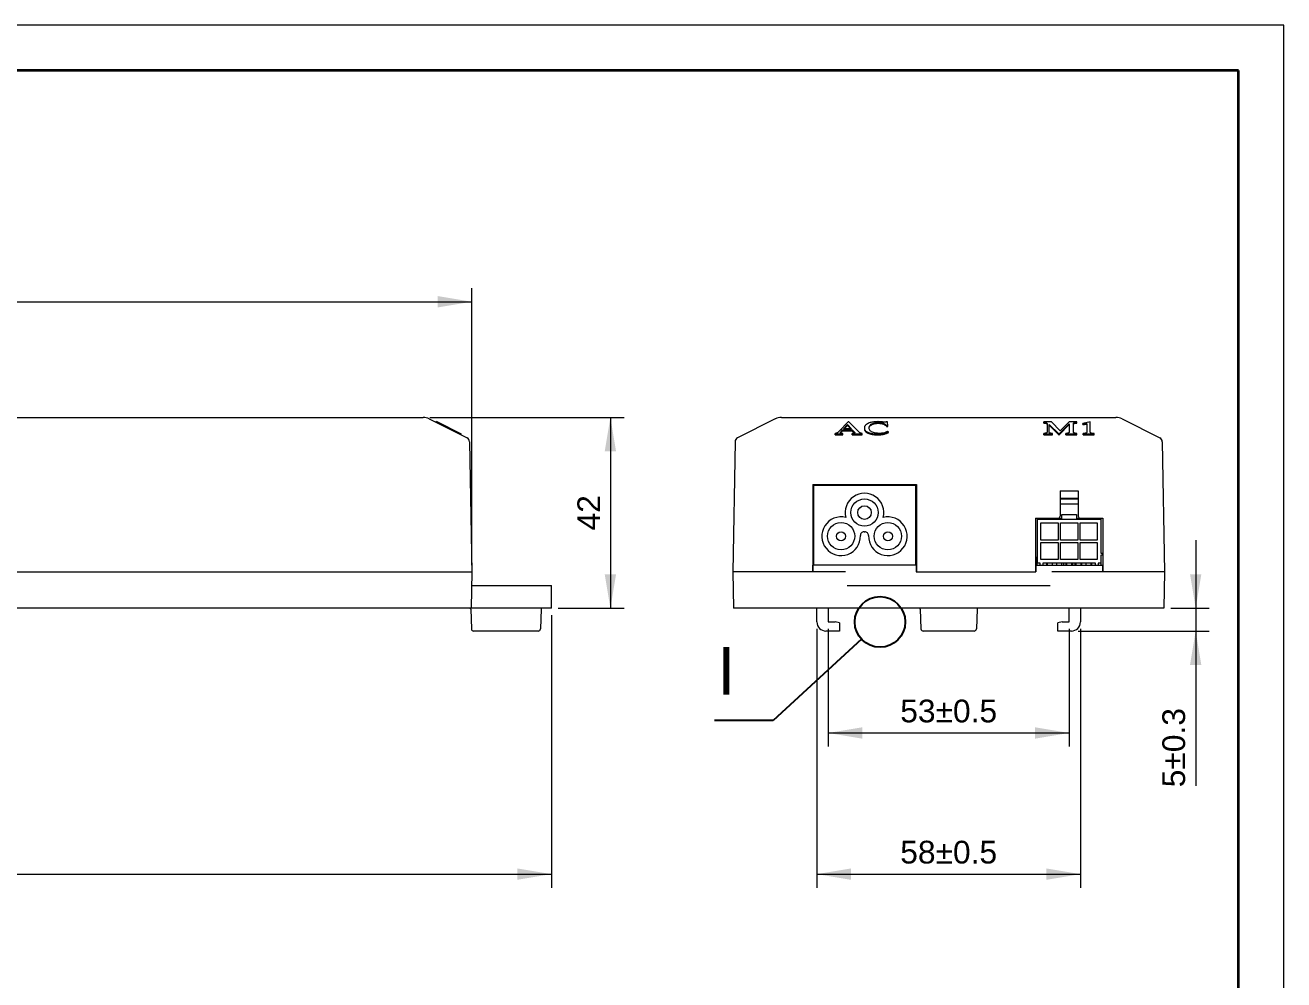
# Model space of a CAD drawing. Header units: millimetres. Extents: x -297 to 297, y -210 to 210.
# Drawn here: x 20.1 to 297, y 0 to 210 of the extents above; entities that cross this region are included whole.
import ezdxf

# ---------------------------------------------------------------- set-up
doc = ezdxf.new("R2010")
doc.units = ezdxf.units.MM
doc.layers.get('0').update_dxf_attribs({"lineweight": 20})
for name, color, linetype, lineweight in [('CAXA0', 7, 'Continuous', 70), ('粗实线层', 7, 'Continuous', 35), ('细实线层', 7, 'Continuous', 18)]:
    doc.layers.add(name, color=color, linetype=linetype, lineweight=lineweight)
doc.styles.add('标准', font='')
doc.styles.get('标准').set_extended_font_data('arial')
doc.dimstyles.new('标准$0', dxfattribs={"dimscale": 1.5, "dimtxt": 3.333333, "dimasz": 5, "dimexe": 2, "dimexo": 1, "dimgap": 1.5, "dimtad": 1, "dimdec": 1, "dimdsep": 46, "dimtxsty": '标准', "dimcen": 2.5, "dimdle": 10, "dimclrd": 256, "dimclre": 256, "dimclrt": 7, "dimadec": 0, "dimazin": 0, "dimtfac": 0.714286, "dimtdec": 1, "dimtmove": 0, "dimatfit": 3, "dimfxl": 0, "dimtolj": 1, "dimarcsym": 0})

# ---------------------------------------------------------------- blocks, each defined once
blk = doc.blocks.new('*X5')
for points in [[(196.77, 54.3), (204.27, 55.55), (204.27, 53.05)], [(249.77, 54.3), (242.27, 55.55), (242.27, 53.05)]]:
    blk.add_hatch(color=256).paths.add_polyline_path(points, flags=0)
at = {"linetype": 'Continuous'}
for p, q in [((196.77, 77.23), (196.77, 51.3)), ((249.77, 77.23), (249.77, 51.3))]:
    blk.add_line(p, q, dxfattribs=at)
blk.add_line((196.77, 54.3), (249.77, 54.3))
at = {"color": 7, "linetype": 'Continuous', "insert": (223.27, 59.1), "char_height": 5, "width": 41.4787, "attachment_point": 5, "style": '标准'}
blk.add_mtext('53%%P0.5', dxfattribs=at)
blk = doc.blocks.new('*X6')
for points in [[(194.27, 23.25), (201.77, 24.5), (201.77, 22)], [(252.27, 23.25), (244.77, 24.5), (244.77, 22)]]:
    blk.add_hatch(color=256).paths.add_polyline_path(points, flags=0)
at = {"linetype": 'Continuous'}
for p, q in [((194.27, 77.23), (194.27, 20.25)), ((252.27, 77.23), (252.27, 20.25))]:
    blk.add_line(p, q, dxfattribs=at)
blk.add_line((194.27, 23.25), (252.27, 23.25))
at = {"color": 7, "linetype": 'Continuous', "insert": (223.27, 28.05), "char_height": 5, "width": 41.4787, "attachment_point": 5, "style": '标准'}
blk.add_mtext('58%%P0.5', dxfattribs=at)
blk = doc.blocks.new('*X7')
for points in [[(277.61, 81.73), (278.86, 89.23), (276.36, 89.23)], [(277.61, 76.73), (278.86, 69.23), (276.36, 69.23)]]:
    blk.add_hatch(color=256).paths.add_polyline_path(points, flags=0)
blk.add_line((277.61, 96.73), (277.61, 42.66))
at = {"linetype": 'Continuous'}
for p, q in [((272.13, 81.73), (280.61, 81.73)), ((251.77, 76.73), (280.61, 76.73))]:
    blk.add_line(p, q, dxfattribs=at)
at = {"color": 7, "linetype": 'Continuous', "insert": (272.81, 51.07), "char_height": 5, "width": 33.6357, "attachment_point": 5, "rotation": 90, "style": '标准'}
blk.add_mtext('5%%P0.3', dxfattribs=at)
blk = doc.blocks.new('*X10')
for points in [[(-159.14, 23.25), (-151.64, 24.5), (-151.64, 22)], [(135.86, 23.25), (128.36, 24.5), (128.36, 22)]]:
    blk.add_hatch(color=256).paths.add_polyline_path(points, flags=0)
at = {"linetype": 'Continuous'}
for p, q in [((-159.14, 80.23), (-159.14, 20.25)), ((135.86, 80.23), (135.86, 20.25))]:
    blk.add_line(p, q, dxfattribs=at)
blk.add_line((-159.14, 23.25), (135.86, 23.25))
at = {"color": 7, "linetype": 'Continuous', "insert": (-11.64, 28.05), "char_height": 5, "width": 22.3399, "attachment_point": 5, "style": '标准'}
blk.add_mtext('295', dxfattribs=at)
blk = doc.blocks.new('*X14')
for points in [[(148.85, 123.73), (150.1, 116.23), (147.6, 116.23)], [(148.85, 81.73), (150.1, 89.23), (147.6, 89.23)]]:
    blk.add_hatch(color=256).paths.add_polyline_path(points, flags=0)
at = {"linetype": 'Continuous'}
for p, q in [((109.15, 123.73), (151.85, 123.73)), ((137.36, 81.73), (151.85, 81.73))]:
    blk.add_line(p, q, dxfattribs=at)
blk.add_line((148.85, 123.73), (148.85, 81.73))
at = {"color": 7, "linetype": 'Continuous', "insert": (144.09, 102.73), "char_height": 5, "width": 14.6189, "attachment_point": 5, "rotation": 90, "style": '标准'}
blk.add_mtext('42', dxfattribs=at)
blk = doc.blocks.new('CAXBLOCK11')
at = {"layer": 'CAXA0', "linetype": 'Continuous', "lineweight": 25}
for p, q in [((-4.09, -3.77), (-23.53, -21.69)), ((-23.53, -21.69), (-36.38, -21.69))]:
    blk.add_line(p, q, dxfattribs=at)
blk.add_circle((0, 0), 5.56, dxfattribs=at)
at = {"layer": 'CAXA0', "linetype": 'Continuous', "lineweight": 25, "insert": (-35.86, -5.51), "char_height": 10.5, "width": 6.2253, "attachment_point": 1, "style": '标准'}
blk.add_mtext('I', dxfattribs=at)
blk = doc.blocks.new('*X18')
for points in [[(-141.64, 149.16), (-134.14, 150.41), (-134.14, 147.91)], [(118.36, 149.16), (110.86, 150.41), (110.86, 147.91)]]:
    blk.add_hatch(color=256).paths.add_polyline_path(points, flags=0)
at = {"linetype": 'Continuous'}
for p, q in [((-141.64, 91.23), (-141.64, 152.16)), ((118.36, 91.23), (118.36, 152.16))]:
    blk.add_line(p, q, dxfattribs=at)
blk.add_line((-141.64, 149.16), (118.36, 149.16))
at = {"color": 7, "insert": (-11.64, 153.96), "char_height": 5, "width": 22.2256, "attachment_point": 5, "style": '标准'}
blk.add_mtext('260', dxfattribs=at)
blk = doc.blocks.new('$CAXA_FRAME_13B17AC1$')
at = {"layer": '粗实线层'}
for p, q in [((287, 200), (-287, 200)), ((287, -200), (287, 200))]:
    blk.add_line(p, q, dxfattribs=at)
at = {"layer": '细实线层'}
for p, q in [((297, 210), (-297, 210)), ((297, -210), (297, 210))]:
    blk.add_line(p, q, dxfattribs=at)

msp = doc.modelspace()

# ---------------------------------------------------------------- linework, layer by layer
at = {"color": 7, "linetype": 'Continuous'}
for p, q in [((-130.93, 123.73), (107.65, 123.73)), ((108.99, 123.42), (117.31, 119.26)), ((110.45, 122.69), (110.54, 122.87)), ((110.53, 122.65), (110.62, 122.83)), ((110.54, 122.87), (110.82, 122.73)), ((110.73, 122.55), (110.82, 122.73)), ((110.85, 122.71), (115.99, 120.14)), ((185.13, 123.42), (176.82, 119.26)), ((186.48, 123.73), (260.06, 123.73)), ((201.13, 122.78), (199.24, 120.74)), ((200.11, 121.17), (201, 122.14)), ((200.28, 121.17), (201, 121.96)), ((201, 121.96), (201, 122.14)), ((201, 122.14), (201.87, 121.17)), ((201, 121.96), (201.71, 121.17)), ((201.34, 122.78), (201.13, 122.78)), ((203.51, 120.51), (201.34, 122.78)), ((209.81, 122.78), (209.62, 122.78)), ((209.67, 121.87), (209.88, 121.89)), ((209.67, 121.69), (209.67, 121.87)), ((209.88, 121.89), (209.81, 122.78)), ((209.88, 121.71), (209.88, 121.89)), ((244.18, 122.46), (244.18, 122.74)), ((245.86, 122.74), (244.18, 122.74)), ((244.94, 122.21), (244.94, 120.62)), ((245.37, 120.62), (245.37, 122.18)), ((245.37, 122.18), (247.48, 120.1)), ((245.37, 122), (247.48, 119.92)), ((247.81, 120.8), (245.86, 122.74)), ((247.6, 120.1), (249.78, 122.31)), ((247.6, 119.92), (249.78, 122.13)), ((249.75, 122.74), (247.81, 120.8)), ((251.47, 122.74), (249.75, 122.74)), ((249.78, 122.31), (249.78, 120.62)), ((250.71, 120.62), (250.71, 122.21)), ((251.47, 122.46), (251.47, 122.74)), ((254.42, 122.78), (252.8, 122.4)), ((252.8, 122.14), (252.8, 122.4)), ((253.67, 122.24), (253.67, 120.51)), ((254.42, 120.51), (254.42, 122.78)), ((261.4, 123.42), (269.72, 119.26)), ((115.62, 120.1), (115.71, 120.28)), ((115.82, 120), (115.91, 120.18)), ((115.9, 119.96), (115.99, 120.14)), ((198.27, 119.92), (198.27, 120.2)), ((198.27, 120.1), (200.01, 120.1)), ((198.27, 119.92), (200.01, 119.92)), ((199.66, 120.7), (199.93, 120.98)), ((199.66, 120.52), (199.93, 120.8)), ((199.93, 120.8), (199.93, 120.98)), ((199.93, 120.98), (202.05, 120.98)), ((199.93, 120.8), (202.05, 120.8)), ((200.01, 119.92), (200.01, 120.2)), ((201.87, 121.17), (200.11, 121.17)), ((202.04, 119.92), (202.04, 120.2)), ((202.04, 120.1), (204.26, 120.1)), ((202.04, 119.92), (204.26, 119.92)), ((202.05, 120.8), (202.05, 120.98)), ((202.05, 120.98), (202.45, 120.56)), ((202.05, 120.8), (202.45, 120.38)), ((204.26, 119.92), (204.26, 120.2)), ((209.67, 121.69), (209.88, 121.71)), ((210.01, 120.56), (209.82, 120.65)), ((210.01, 120.39), (210.01, 120.56)), ((244.18, 119.92), (244.18, 120.2)), ((244.18, 120.1), (246.14, 120.1)), ((244.18, 119.92), (246.14, 119.92)), ((246.14, 119.92), (246.14, 120.2)), ((247.48, 120.1), (247.6, 120.1)), ((247.48, 119.92), (247.48, 120.1)), ((247.48, 119.92), (247.6, 119.92)), ((247.6, 119.92), (247.6, 120.1)), ((249.02, 119.92), (249.02, 120.2)), ((249.02, 120.1), (251.47, 120.1)), ((249.02, 119.92), (251.47, 119.92)), ((251.47, 119.92), (251.47, 120.2)), ((252.83, 119.92), (252.83, 120.2)), ((252.83, 120.1), (255.26, 120.1)), ((252.83, 119.92), (255.26, 119.92)), ((255.26, 119.92), (255.26, 120.2)), ((117.86, 118.38), (118.36, 89.73)), ((176.27, 118.38), (175.77, 89.73)), ((270.27, 118.38), (270.77, 89.73)), ((193.37, 108.98), (193.37, 89.73)), ((193.37, 108.98), (216.17, 108.98)), ((193.52, 108.73), (193.52, 91.23)), ((216.02, 108.73), (193.52, 108.73)), ((216.02, 91.23), (216.02, 108.73)), ((216.17, 108.98), (216.17, 89.73)), ((247.77, 107.53), (251.77, 107.53)), ((247.77, 107.53), (247.77, 102.03)), ((247.77, 105.93), (251.77, 105.93)), ((251.77, 105.73), (247.77, 105.73)), ((251.77, 107.53), (251.77, 102.03)), ((247.77, 104.73), (251.77, 104.73)), ((242.37, 101.53), (248.17, 101.53)), ((242.37, 101.53), (242.37, 89.73)), ((242.82, 101.33), (256.72, 101.33)), ((242.82, 91.63), (242.82, 101.33)), ((243.42, 101.33), (243.42, 101.53)), ((243.57, 100.53), (247.37, 100.53)), ((243.57, 96.73), (243.57, 100.53)), ((243.62, 101.53), (243.62, 101.33)), ((247.37, 100.53), (247.37, 96.73)), ((247.87, 100.53), (251.67, 100.53)), ((247.87, 96.73), (247.87, 100.53)), ((248.17, 102.33), (251.37, 102.33)), ((248.17, 101.33), (248.17, 102.33)), ((251.37, 102.33), (251.37, 101.33)), ((251.37, 101.53), (257.17, 101.53)), ((251.67, 100.53), (251.67, 96.73)), ((252.17, 100.53), (255.97, 100.53)), ((252.17, 96.73), (252.17, 100.53)), ((255.92, 101.53), (255.92, 101.33)), ((255.97, 100.53), (255.97, 96.73)), ((256.12, 101.33), (256.12, 101.53)), ((256.72, 101.33), (256.72, 93.83)), ((257.17, 101.53), (257.17, 89.73)), ((193.52, 94.23), (193.37, 94.23)), ((216.17, 94.23), (216.02, 94.23)), ((247.37, 96.73), (243.57, 96.73)), ((243.57, 96.23), (247.37, 96.23)), ((243.57, 92.43), (243.57, 96.23)), ((247.37, 96.23), (247.37, 92.43)), ((251.67, 96.73), (247.87, 96.73)), ((247.87, 96.23), (251.67, 96.23)), ((247.87, 92.43), (247.87, 96.23)), ((251.67, 96.23), (251.67, 92.43)), ((255.97, 96.73), (252.17, 96.73)), ((252.17, 96.23), (255.97, 96.23)), ((252.17, 92.43), (252.17, 96.23)), ((255.97, 96.23), (255.97, 92.43)), ((193.52, 93.23), (193.37, 93.23)), ((193.37, 91.63), (193.52, 91.63)), ((216.17, 93.23), (216.02, 93.23)), ((242.77, 93.03), (242.82, 93.03)), ((242.77, 91.23), (242.77, 93.03)), ((243.37, 91.63), (242.82, 91.63)), ((243.37, 91.23), (243.37, 91.63)), ((247.37, 92.43), (243.57, 92.43)), ((255.57, 91.63), (243.97, 91.63)), ((243.97, 91.63), (243.97, 91.23)), ((244.87, 91.23), (244.87, 91.63)), ((244.97, 91.63), (244.97, 91.23)), ((246.07, 91.63), (246.07, 91.23)), ((247.02, 91.63), (247.02, 91.23)), ((247.09, 91.23), (247.09, 91.63)), ((251.67, 92.43), (247.87, 92.43)), ((248.19, 91.23), (248.19, 91.63)), ((248.52, 91.63), (248.52, 91.23)), ((249.02, 91.63), (249.02, 91.23)), ((249.22, 91.63), (249.22, 91.23)), ((250.32, 91.63), (250.32, 91.23)), ((250.52, 91.63), (250.52, 91.23)), ((251.02, 91.63), (251.02, 91.23)), ((251.34, 91.23), (251.34, 91.63)), ((255.97, 92.43), (252.17, 92.43)), ((252.44, 91.23), (252.44, 91.63)), ((252.52, 91.63), (252.52, 91.23)), ((253.47, 91.63), (253.47, 91.23)), ((254.57, 91.63), (254.57, 91.23)), ((254.67, 91.63), (254.67, 91.23)), ((255.57, 91.23), (255.57, 91.63)), ((256.72, 91.63), (256.17, 91.63)), ((256.17, 91.63), (256.17, 91.23)), ((256.72, 93.83), (257.12, 93.83)), ((257.12, 93.43), (256.72, 93.43)), ((256.72, 93.43), (256.72, 91.63)), ((256.77, 93.03), (256.72, 93.03)), ((256.77, 93.03), (256.77, 91.23)), ((257.12, 93.83), (257.12, 93.43)), ((-141.64, 89.73), (118.36, 89.73)), ((118.36, 89.73), (118.22, 81.73)), ((175.77, 89.73), (175.91, 81.73)), ((200.59, 89.73), (175.77, 89.73)), ((193.42, 89.73), (193.42, 91.23)), ((216.12, 91.23), (193.42, 91.23)), ((216.12, 91.23), (216.12, 89.73)), ((216.12, 89.73), (242.42, 89.73)), ((242.42, 91.23), (257.12, 91.23)), ((242.42, 91.23), (242.42, 89.73)), ((270.77, 89.73), (245.94, 89.73)), ((257.12, 91.23), (257.12, 89.73)), ((270.77, 89.73), (270.63, 81.73)), ((118.31, 86.73), (135.86, 86.73)), ((135.86, 81.73), (135.86, 86.73)), ((200.91, 86.73), (245.63, 86.73)), ((135.86, 81.73), (-159.14, 81.73)), ((118.12, 81.54), (118.27, 77.22)), ((133.6, 81.54), (133.45, 77.22)), ((270.63, 81.73), (175.91, 81.73)), ((194.27, 78.73), (194.27, 81.73)), ((196.77, 81.73), (196.77, 78.73)), ((217.02, 81.54), (217.18, 77.22)), ((229.51, 81.54), (229.36, 77.22)), ((249.77, 78.73), (249.77, 81.73)), ((252.27, 81.73), (252.27, 78.73)), ((196.77, 78.73), (198.27, 78.73)), ((199.27, 78.56), (198.27, 78.73)), ((199.27, 78.56), (199.27, 76.73)), ((248.27, 78.73), (247.27, 78.56)), ((247.27, 76.73), (247.27, 78.56)), ((248.27, 78.73), (249.77, 78.73)), ((132.95, 76.73), (118.77, 76.73)), ((199.27, 76.73), (196.27, 76.73)), ((228.86, 76.73), (217.68, 76.73)), ((250.27, 76.73), (247.27, 76.73))]:
    msp.add_line(p, q, dxfattribs=at)
for centre, radius in [((204.75, 102.78), 3), ((204.75, 102.78), 1.5), ((199.6, 97.58), 3), ((209.9, 97.58), 3), ((199.6, 97.58), 1), ((209.9, 97.58), 1)]:
    msp.add_circle(centre, radius, dxfattribs=at)
for centre, radius, start, end in [((107.65, 120.73), 3, 63.4337, 89.9986), ((186.48, 120.73), 3, 90.0014, 116.5663), ((207.65, 114.06), 8.73, 89.2481, 90.0023), ((251.6, 131.34), 9.27, 279.0223, 279.7915), ((260.06, 120.73), 3, 63.4349, 90), ((116.86, 118.36), 1, 0.9995, 63.4333), ((177.27, 118.36), 1, 116.5697, 178.9968), ((196.47, 123.33), 3.79, 313.6801, 316.8563), ((200.97, 119.25), 1.82, 139.4204, 140.9367), ((207.87, 126.08), 5.83, 267.6409, 270.0421), ((207.88, 125.94), 5.69, 269.9512, 273.7308), ((207.93, 125.18), 4.92, 273.7354, 277.745), ((207.75, 125.6), 5.72, 277.1398, 281.0079), ((208, 124.61), 4.36, 277.7498, 282.0742), ((208.03, 124.13), 4.22, 281.0844, 283.2315), ((207.98, 124.73), 4.48, 282.0951, 290.1198), ((207.97, 124.4), 4.49, 283.2458, 286.4779), ((207.98, 124.71), 4.45, 290.1357, 294.4141), ((207.46, 125.74), 5.93, 294.7948, 295.4386), ((269.27, 118.36), 1, 0.9995, 63.4333), ((204.75, 102.78), 4.25, 345.2923, 194.7077), ((199.6, 97.58), 4.25, 75.8459, 1.7139), ((209.9, 97.58), 4.25, 178.2861, 104.1541), ((247.27, 102.03), 0.5, 270, 0), ((252.27, 102.03), 0.5, 180, 270), ((204.64, 97.73), 0.8, 88.8397, 181.7139), ((204.75, 102.78), 4.25, 268.8397, 271.1603), ((204.85, 97.73), 0.8, 358.2861, 91.1603), ((117.92, 81.53), 0.2, 2, 60.6667), ((133.8, 81.53), 0.2, 148.6667, 178), ((216.83, 81.53), 0.2, 2, 90), ((229.71, 81.53), 0.2, 90, 178), ((196.27, 78.73), 2, 180, 270), ((250.27, 78.73), 2, 270, 0), ((118.77, 77.23), 0.5, 182, 270), ((132.95, 77.23), 0.5, 270, 358), ((217.68, 77.23), 0.5, 182, 270), ((228.86, 77.23), 0.5, 270, 358)]:
    msp.add_arc(centre, radius, start, end, dxfattribs=at)
for points, knots in [([(205.57, 122.4), (205.54, 122.38), (205.47, 122.35), (205.37, 122.3), (205.28, 122.25), (205.17, 122.18), (205.05, 122.08), (204.93, 121.96), (204.85, 121.85), (204.8, 121.76), (204.77, 121.69), (204.75, 121.62), (204.73, 121.54), (204.72, 121.47), (204.72, 121.41), (204.72, 121.39)], [0, 0, 0, 0, 477.572289, 933.534539, 1368.81075, 1784.457451, 2561.504653, 3276.729121, 3945.080429, 4267.547799, 4585.327669, 4901.041996, 5217.35709, 5536.917292, 5862.28104, 5862.28104, 5862.28104, 5862.28104]), ([(206.17, 122.61), (206.12, 122.6), (205.92, 122.54), (205.72, 122.46), (205.57, 122.4)], [0, 0, 0, 0, 272.455336, 1117.05177, 1117.05177, 1117.05177, 1117.05177]), ([(205.76, 121.46), (205.76, 121.58), (205.81, 121.82), (206.03, 122.11), (206.23, 122.24), (206.34, 122.3)], [0, 0, 0, 0, 537.593741, 1037.537444, 1576.718853, 1576.718853, 1576.718853, 1576.718853]), ([(205.82, 121.61), (205.83, 121.62), (205.85, 121.67), (205.9, 121.76), (205.97, 121.84), (206.01, 121.88), (206.02, 121.89)], [0, 0, 0, 0, 235.128621, 951.688576, 1693.818249, 1979.319907, 1979.319907, 1979.319907, 1979.319907]), ([(206.02, 121.89), (206.04, 121.91), (206.1, 121.97), (206.18, 122.03), (206.27, 122.08), (206.31, 122.11), (206.34, 122.12)], [0, 0, 0, 0, 441.406991, 1183.090979, 1574.814677, 1981.745013, 1981.745013, 1981.745013, 1981.745013]), ([(207.65, 122.78), (207.55, 122.78), (207.35, 122.78), (207.06, 122.76), (206.78, 122.73), (206.49, 122.68), (206.28, 122.64), (206.17, 122.61)], [0, 0, 0, 0, 494.217707, 969.627183, 1427.198677, 1868.008373, 2451.053603, 2451.053603, 2451.053603, 2451.053603]), ([(206.34, 122.3), (206.48, 122.37), (206.77, 122.49), (207.25, 122.59), (207.58, 122.61), (207.76, 122.61)], [0, 0, 0, 0, 504.251669, 1012.978577, 1583.486877, 1583.486877, 1583.486877, 1583.486877]), ([(206.34, 122.12), (206.39, 122.15), (206.49, 122.2), (206.64, 122.26), (206.81, 122.31), (206.98, 122.36), (207.17, 122.39), (207.36, 122.41), (207.55, 122.43), (207.69, 122.43), (207.76, 122.43)], [0, 0, 0, 0, 419.280741, 847.828556, 1287.71345, 1740.839989, 2208.941412, 2693.580984, 3196.15871, 3717.921637, 3717.921637, 3717.921637, 3717.921637]), ([(207.76, 122.61), (207.9, 122.61), (208.18, 122.6), (208.56, 122.54), (208.79, 122.47), (208.9, 122.43)], [0, 0, 0, 0, 606.299733, 1122.142371, 1593.601537, 1593.601537, 1593.601537, 1593.601537]), ([(207.76, 122.43), (207.81, 122.43), (207.92, 122.43), (208.07, 122.42), (208.16, 122.41), (208.19, 122.41)], [0, 0, 0, 0, 601.466876, 1180.436701, 1592.788193, 1592.788193, 1592.788193, 1592.788193]), ([(208.38, 122.75), (208.32, 122.75), (208.17, 122.77), (207.97, 122.78), (207.83, 122.78), (207.77, 122.78), (207.77, 122.78)], [0, 0, 0, 0, 599.626785, 1460.713291, 1909.548061, 1998.476738, 1998.476738, 1998.476738, 1998.476738]), ([(208.19, 122.41), (208.21, 122.41), (208.27, 122.4), (208.39, 122.39), (208.51, 122.36), (208.57, 122.35)], [0, 0, 0, 0, 166.117262, 780.847883, 1595.664269, 1595.664269, 1595.664269, 1595.664269]), ([(208.68, 122.71), (208.64, 122.72), (208.56, 122.73), (208.46, 122.74), (208.4, 122.75), (208.38, 122.75)], [0, 0, 0, 0, 614.006999, 1249.566353, 1597.388851, 1597.388851, 1597.388851, 1597.388851]), ([(208.57, 122.35), (208.6, 122.34), (208.67, 122.33), (208.78, 122.3), (208.86, 122.27), (208.9, 122.25)], [0, 0, 0, 0, 388.629273, 1003.166375, 1598.333782, 1598.333782, 1598.333782, 1598.333782]), ([(208.9, 122.43), (208.99, 122.4), (209.18, 122.31), (209.44, 122.12), (209.6, 121.96), (209.67, 121.87)], [0, 0, 0, 0, 502.321144, 1030.339952, 1600.754566, 1600.754566, 1600.754566, 1600.754566]), ([(208.9, 122.25), (208.94, 122.24), (209.02, 122.21), (209.12, 122.15), (209.23, 122.09), (209.33, 122.03), (209.42, 121.95), (209.51, 121.87), (209.59, 121.79), (209.64, 121.73), (209.67, 121.69)], [0, 0, 0, 0, 485.569592, 962.582889, 1432.984485, 1898.805071, 2362.139117, 2825.118615, 3289.884433, 3758.557149, 3758.557149, 3758.557149, 3758.557149]), ([(209.22, 122.64), (209.19, 122.64), (209.1, 122.65), (209.01, 122.66), (208.94, 122.67), (208.94, 122.67)], [0, 0, 0, 0, 521.350906, 1504.149817, 1601.190667, 1601.190667, 1601.190667, 1601.190667]), ([(209.62, 122.78), (209.58, 122.75), (209.49, 122.7), (209.35, 122.65), (209.26, 122.64), (209.22, 122.64)], [0, 0, 0, 0, 618.275057, 1143.213181, 1603.555224, 1603.555224, 1603.555224, 1603.555224]), ([(244.18, 122.64), (244.26, 122.64), (244.42, 122.64), (244.61, 122.61), (244.72, 122.58), (244.76, 122.56)], [0, 0, 0, 0, 827.264191, 1432.95052, 1863.560778, 1863.560778, 1863.560778, 1863.560778]), ([(244.18, 122.46), (244.21, 122.46), (244.27, 122.46), (244.35, 122.46), (244.39, 122.45), (244.41, 122.45)], [0, 0, 0, 0, 788.652473, 1522.38018, 1863.083832, 1863.083832, 1863.083832, 1863.083832]), ([(244.41, 122.45), (244.42, 122.45), (244.46, 122.45), (244.52, 122.44), (244.59, 122.43), (244.65, 122.42), (244.7, 122.4), (244.74, 122.39), (244.75, 122.38), (244.76, 122.38)], [0, 0, 0, 0, 448.80983, 1277.580833, 2035.473882, 2723.968952, 3345.265242, 3631.753072, 3902.778823, 3902.778823, 3902.778823, 3902.778823]), ([(244.76, 122.56), (244.79, 122.54), (244.86, 122.49), (244.93, 122.37), (244.94, 122.27), (244.94, 122.21)], [0, 0, 0, 0, 524.923618, 1107.248892, 1867.09823, 1867.09823, 1867.09823, 1867.09823]), ([(244.76, 122.38), (244.77, 122.37), (244.78, 122.37), (244.81, 122.35), (244.84, 122.33), (244.87, 122.29), (244.9, 122.25), (244.92, 122.2), (244.93, 122.17), (244.93, 122.14), (244.93, 122.14)], [0, 0, 0, 0, 350.036873, 691.636989, 1357.543001, 2016.457549, 2687.319498, 3388.220409, 4135.186668, 4380.534069, 4380.534069, 4380.534069, 4380.534069]), ([(250.71, 122.21), (250.71, 122.26), (250.71, 122.33), (250.74, 122.44), (250.78, 122.5), (250.8, 122.52)], [0, 0, 0, 0, 747.288521, 1368.508408, 1912.277931, 1912.277931, 1912.277931, 1912.277931]), ([(250.74, 122.25), (250.75, 122.26), (250.76, 122.28), (250.78, 122.31), (250.79, 122.33), (250.8, 122.34)], [0, 0, 0, 0, 638.39371, 1279.828009, 1912.981544, 1912.981544, 1912.981544, 1912.981544]), ([(250.8, 122.52), (250.82, 122.55), (250.93, 122.59), (251.15, 122.63), (251.35, 122.64), (251.47, 122.64)], [0, 0, 0, 0, 307.216887, 905.748321, 1913.954253, 1913.954253, 1913.954253, 1913.954253]), ([(250.8, 122.34), (250.8, 122.34), (250.8, 122.35), (250.81, 122.36), (250.83, 122.37), (250.85, 122.38), (250.87, 122.39), (250.89, 122.39), (250.89, 122.39)], [0, 0, 0, 0, 277.106769, 571.890378, 1221.417406, 1960.520272, 2796.802025, 3443.571882, 3443.571882, 3443.571882, 3443.571882]), ([(250.89, 122.39), (250.9, 122.4), (250.91, 122.4), (250.94, 122.41), (250.97, 122.42), (251.03, 122.43), (251.11, 122.44), (251.22, 122.45), (251.31, 122.46), (251.4, 122.46), (251.45, 122.46), (251.47, 122.46)], [0, 0, 0, 0, 82.407194, 377.243207, 702.628823, 1059.045474, 1866.162771, 2800.381492, 3862.478024, 4441.589811, 5052.742497, 5052.742497, 5052.742497, 5052.742497]), ([(252.8, 122.32), (252.84, 122.33), (252.91, 122.34), (253.01, 122.36), (253.1, 122.37), (253.15, 122.38), (253.17, 122.38)], [0, 0, 0, 0, 737.14853, 1384.172554, 1943.63395, 2418.113434, 2418.113434, 2418.113434, 2418.113434]), ([(252.8, 122.14), (252.84, 122.15), (252.91, 122.16), (252.99, 122.17), (253.04, 122.18), (253.05, 122.18)], [0, 0, 0, 0, 874.508377, 1642.098499, 1929.248688, 1929.248688, 1929.248688, 1929.248688]), ([(253.17, 122.38), (253.2, 122.39), (253.26, 122.4), (253.34, 122.4), (253.4, 122.41), (253.42, 122.41)], [0, 0, 0, 0, 693.989025, 1340.714676, 1932.030554, 1932.030554, 1932.030554, 1932.030554]), ([(253.17, 122.2), (253.19, 122.21), (253.24, 122.21), (253.3, 122.22), (253.36, 122.23), (253.4, 122.23), (253.42, 122.23)], [0, 0, 0, 0, 629.828608, 1247.632023, 1846.972819, 2421.465368, 2421.465368, 2421.465368, 2421.465368]), ([(253.42, 122.41), (253.47, 122.41), (253.54, 122.4), (253.65, 122.35), (253.67, 122.27), (253.67, 122.24)], [0, 0, 0, 0, 754.888335, 1325.385535, 1933.921427, 1933.921427, 1933.921427, 1933.921427]), ([(253.42, 122.23), (253.43, 122.23), (253.45, 122.23), (253.48, 122.22), (253.51, 122.22), (253.54, 122.22), (253.57, 122.2), (253.61, 122.19), (253.64, 122.16), (253.65, 122.14), (253.66, 122.12), (253.66, 122.12)], [0, 0, 0, 0, 552.778052, 1071.891554, 1558.615645, 2014.515339, 2841.290223, 3573.733074, 4242.278027, 4886.901602, 5103.818176, 5103.818176, 5103.818176, 5103.818176]), ([(198.82, 120.36), (198.77, 120.32), (198.66, 120.27), (198.48, 120.21), (198.34, 120.2), (198.27, 120.2)], [0, 0, 0, 0, 465.198751, 952.249244, 1523.648949, 1523.648949, 1523.648949, 1523.648949]), ([(199.09, 120.59), (199.04, 120.55), (198.96, 120.47), (198.86, 120.39), (198.82, 120.36)], [0, 0, 0, 0, 572.143774, 1080.651556, 1080.651556, 1080.651556, 1080.651556]), ([(199.43, 120.35), (199.43, 120.38), (199.46, 120.45), (199.54, 120.56), (199.62, 120.65), (199.66, 120.7)], [0, 0, 0, 0, 277.537464, 766.226076, 1530.919274, 1530.919274, 1530.919274, 1530.919274]), ([(199.73, 120.21), (199.67, 120.22), (199.58, 120.23), (199.49, 120.27), (199.47, 120.29)], [0, 0, 0, 0, 684.259731, 1083.773673, 1083.773673, 1083.773673, 1083.773673]), ([(199.48, 120.28), (199.48, 120.29), (199.5, 120.31), (199.52, 120.35), (199.54, 120.38), (199.56, 120.39)], [0, 0, 0, 0, 286.710144, 915.617422, 1531.220371, 1531.220371, 1531.220371, 1531.220371]), ([(199.59, 120.43), (199.59, 120.44), (199.61, 120.46), (199.64, 120.49), (199.66, 120.51), (199.66, 120.52)], [0, 0, 0, 0, 454.198327, 978.578927, 1532.163902, 1532.163902, 1532.163902, 1532.163902]), ([(202.61, 120.32), (202.61, 120.3), (202.57, 120.26), (202.46, 120.23), (202.37, 120.21), (202.32, 120.21)], [0, 0, 0, 0, 283.754415, 744.988839, 1552.408604, 1552.408604, 1552.408604, 1552.408604]), ([(202.45, 120.56), (202.48, 120.53), (202.54, 120.47), (202.59, 120.39), (202.61, 120.34), (202.61, 120.32)], [0, 0, 0, 0, 727.959907, 1227.332779, 1552.437773, 1552.437773, 1552.437773, 1552.437773]), ([(202.45, 120.38), (202.47, 120.37), (202.49, 120.34), (202.52, 120.31), (202.54, 120.28), (202.55, 120.27), (202.55, 120.26)], [0, 0, 0, 0, 654.742394, 1246.917756, 1777.660295, 1947.577901, 1947.577901, 1947.577901, 1947.577901]), ([(203.87, 120.25), (203.84, 120.26), (203.76, 120.29), (203.64, 120.38), (203.56, 120.46), (203.51, 120.51)], [0, 0, 0, 0, 382.88261, 889.512327, 1560.894509, 1560.894509, 1560.894509, 1560.894509]), ([(204.11, 120.2), (204.07, 120.21), (203.99, 120.22), (203.91, 120.23), (203.87, 120.25)], [0, 0, 0, 0, 590.216203, 1105.892572, 1105.892572, 1105.892572, 1105.892572]), ([(204.72, 121.39), (204.72, 121.36), (204.72, 121.31), (204.73, 121.23), (204.75, 121.16), (204.77, 121.09), (204.8, 121.02), (204.84, 120.95), (204.89, 120.89), (204.95, 120.8), (205.06, 120.7), (205.18, 120.61), (205.29, 120.55), (205.38, 120.5), (205.48, 120.45), (205.55, 120.42), (205.59, 120.41)], [0, 0, 0, 0, 348.349171, 689.720742, 1026.93136, 1362.919586, 1700.673083, 2043.150303, 2393.2066, 2753.533396, 3514.179675, 4342.830516, 4787.166094, 5253.277666, 5742.374294, 6255.514147, 6255.514147, 6255.514147, 6255.514147]), ([(204.72, 121.21), (204.72, 121.18), (204.72, 121.13), (204.73, 121.06), (204.75, 120.98), (204.77, 120.91), (204.8, 120.84), (204.84, 120.77), (204.89, 120.71), (204.95, 120.62), (205.06, 120.52), (205.18, 120.43), (205.29, 120.37), (205.38, 120.32), (205.48, 120.27), (205.55, 120.24), (205.59, 120.23)], [0, 0, 0, 0, 348.311049, 689.645263, 1026.818978, 1362.770435, 1700.48697, 2042.926711, 2392.944699, 2753.232062, 3513.7951, 4342.355258, 4786.64221, 5252.702773, 5741.745876, 6254.829574, 6254.829574, 6254.829574, 6254.829574]), ([(205.59, 120.41), (205.66, 120.38), (205.81, 120.32), (206.04, 120.25), (206.28, 120.19), (206.53, 120.14), (206.79, 120.1), (207.06, 120.08), (207.33, 120.06), (207.52, 120.06), (207.62, 120.06)], [0, 0, 0, 0, 423.391322, 855.543331, 1297.800432, 1751.426612, 2217.602609, 2697.425534, 3191.910454, 3701.993483, 3701.993483, 3701.993483, 3701.993483]), ([(205.59, 120.23), (205.66, 120.2), (205.81, 120.14), (206.04, 120.07), (206.28, 120.01), (206.53, 119.96), (206.79, 119.92), (207.06, 119.9), (207.33, 119.88), (207.52, 119.88), (207.62, 119.88)], [0, 0, 0, 0, 423.349386, 855.458593, 1297.671889, 1751.253138, 2217.382963, 2697.158363, 3191.594306, 3701.626813, 3701.626813, 3701.626813, 3701.626813]), ([(205.76, 121.37), (205.76, 121.38), (205.77, 121.42), (205.78, 121.47), (205.8, 121.54), (205.81, 121.58), (205.82, 121.61)], [0, 0, 0, 0, 314.477301, 818.21293, 1316.350846, 1978.19481, 1978.19481, 1978.19481, 1978.19481]), ([(206.32, 120.57), (206.21, 120.63), (206.02, 120.77), (205.84, 121.03), (205.78, 121.21), (205.77, 121.28)], [0, 0, 0, 0, 616.055249, 1212.036964, 1576.366205, 1576.366205, 1576.366205, 1576.366205]), ([(207.63, 120.25), (207.49, 120.26), (207.19, 120.28), (206.75, 120.37), (206.45, 120.49), (206.32, 120.57)], [0, 0, 0, 0, 466.283481, 1059.765426, 1582.841125, 1582.841125, 1582.841125, 1582.841125]), ([(207.62, 120.06), (207.72, 120.06), (207.94, 120.06), (208.25, 120.08), (208.55, 120.12), (208.75, 120.15), (208.84, 120.17)], [0, 0, 0, 0, 525.369205, 1032.841179, 1522.732792, 1995.427472, 1995.427472, 1995.427472, 1995.427472]), ([(207.62, 119.88), (207.72, 119.88), (207.94, 119.88), (208.22, 119.9), (208.39, 119.92), (208.46, 119.93)], [0, 0, 0, 0, 609.841304, 1198.90775, 1590.407313, 1590.407313, 1590.407313, 1590.407313]), ([(208.84, 120.17), (208.94, 120.19), (209.13, 120.23), (209.42, 120.32), (209.72, 120.43), (209.91, 120.52), (210.01, 120.56)], [0, 0, 0, 0, 474.348549, 966.273207, 1476.734417, 2006.575551, 2006.575551, 2006.575551, 2006.575551]), ([(209.24, 120.09), (209.3, 120.11), (209.46, 120.16), (209.7, 120.24), (209.87, 120.32), (209.95, 120.36)], [0, 0, 0, 0, 389.950641, 1053.592112, 1602.120798, 1602.120798, 1602.120798, 1602.120798]), ([(244.74, 120.26), (244.7, 120.25), (244.59, 120.23), (244.4, 120.2), (244.26, 120.2), (244.18, 120.2)], [0, 0, 0, 0, 459.148484, 1072.033941, 1864.400806, 1864.400806, 1864.400806, 1864.400806]), ([(244.94, 120.62), (244.94, 120.56), (244.93, 120.45), (244.85, 120.32), (244.78, 120.28), (244.74, 120.26)], [0, 0, 0, 0, 810.597345, 1381.970398, 1866.943766, 1866.943766, 1866.943766, 1866.943766]), ([(245.54, 120.27), (245.51, 120.28), (245.47, 120.3), (245.41, 120.38), (245.38, 120.49), (245.37, 120.57), (245.37, 120.62)], [0, 0, 0, 0, 416.997438, 892.902059, 1507.488355, 2346.112005, 2346.112005, 2346.112005, 2346.112005]), ([(245.86, 120.21), (245.8, 120.22), (245.69, 120.23), (245.58, 120.25), (245.54, 120.27)], [0, 0, 0, 0, 792.208034, 1324.581328, 1324.581328, 1324.581328, 1324.581328]), ([(249.63, 120.3), (249.6, 120.28), (249.49, 120.24), (249.28, 120.2), (249.12, 120.2), (249.02, 120.2)], [0, 0, 0, 0, 399.481772, 1006.793834, 1901.97357, 1901.97357, 1901.97357, 1901.97357]), ([(249.78, 120.62), (249.78, 120.58), (249.77, 120.49), (249.72, 120.38), (249.66, 120.32), (249.63, 120.3)], [0, 0, 0, 0, 736.649413, 1344.811382, 1904.528572, 1904.528572, 1904.528572, 1904.528572]), ([(250.88, 120.29), (250.85, 120.3), (250.78, 120.34), (250.71, 120.47), (250.71, 120.57), (250.71, 120.62)], [0, 0, 0, 0, 519.222428, 1111.21382, 1912.872129, 1912.872129, 1912.872129, 1912.872129]), ([(251.2, 120.21), (251.14, 120.22), (251.03, 120.24), (250.92, 120.27), (250.88, 120.29)], [0, 0, 0, 0, 790.667874, 1353.716554, 1353.716554, 1353.716554, 1353.716554]), ([(253.44, 120.24), (253.4, 120.23), (253.3, 120.21), (253.1, 120.2), (252.93, 120.2), (252.83, 120.2)], [0, 0, 0, 0, 366.599809, 988.049069, 1931.528076, 1931.528076, 1931.528076, 1931.528076]), ([(253.67, 120.51), (253.67, 120.46), (253.65, 120.37), (253.55, 120.28), (253.48, 120.25), (253.44, 120.24)], [0, 0, 0, 0, 726.209173, 1326.527489, 1934.342027, 1934.342027, 1934.342027, 1934.342027]), ([(254.6, 120.25), (254.57, 120.27), (254.51, 120.3), (254.44, 120.39), (254.42, 120.47), (254.42, 120.51)], [0, 0, 0, 0, 597.645556, 1218.677168, 1941.735585, 1941.735585, 1941.735585, 1941.735585]), ([(255.26, 120.2), (255.15, 120.2), (254.97, 120.2), (254.75, 120.22), (254.64, 120.24), (254.6, 120.25)], [0, 0, 0, 0, 989.71411, 1609.906445, 1943.547714, 1943.547714, 1943.547714, 1943.547714])]:
    msp.add_open_spline(points, degree=3, knots=knots, dxfattribs=at)
for points in [[(208.94, 122.67), (208.85, 122.68), (208.76, 122.7), (208.68, 122.71)], [(199.47, 120.29), (199.45, 120.31), (199.43, 120.33), (199.43, 120.35)], [(200.01, 120.2), (199.92, 120.2), (199.82, 120.2), (199.73, 120.21)], [(202.32, 120.21), (202.23, 120.2), (202.13, 120.2), (202.04, 120.2)], [(204.26, 120.2), (204.21, 120.2), (204.16, 120.2), (204.11, 120.2)], [(205.77, 121.28), (205.76, 121.34), (205.76, 121.4), (205.76, 121.46)], [(246.14, 120.2), (246.04, 120.2), (245.95, 120.2), (245.86, 120.21)], [(251.47, 120.2), (251.38, 120.2), (251.29, 120.21), (251.2, 120.21)]]:
    msp.add_open_spline(points, degree=3, dxfattribs=at)

# ---------------------------------------------------------------- block references
msp.add_blockref('CAXBLOCK11', (208.17, 78.73), dxfattribs=at)
at = {"layer": '粗实线层'}
msp.add_blockref('$CAXA_FRAME_13B17AC1$', (0, 0), dxfattribs=at)

# ---------------------------------------------------------------- dimensions: what is measured, and where the dimension line sits
at = {"color": 7}
dim = msp.add_linear_dim(base=(118.36, 149.16), p1=(-141.64, 89.73), p2=(118.36, 89.73), text='260', dimstyle='标准$0', override={"dimsah": 1, "dimtzin": 0}, dxfattribs=at)
dim.commit()
dim.dimension.update_dxf_attribs({"geometry": '*X18', "text_midpoint": (-11.64, 153.96)})
at = {"color": 7, "linetype": 'Continuous'}
for base, p1, p2, angle, text, picture, middle in [((148.85, 81.73), (107.65, 123.73), (135.86, 81.73), 270, '42', '*X14', (144.09, 102.73)), ((252.27, 23.25), (194.27, 78.73), (252.27, 78.73), 0, '58%%P0.5', '*X6', (223.27, 28.05))]:
    dim = msp.add_linear_dim(base=base, p1=p1, p2=p2, angle=angle, text=text, dimstyle='标准$0', override={"dimsah": 1, "dimtzin": 0}, dxfattribs=at)
    dim.commit()
    dim.dimension.update_dxf_attribs({"geometry": picture, "text_midpoint": middle})
dim = msp.add_linear_dim(base=(277.61, 76.73), p1=(270.63, 81.73), p2=(250.27, 76.73), angle=270, text='5%%P0.3', dimstyle='标准$0', override={"dimsah": 1, "dimtzin": 0}, dxfattribs=at)
dim.commit()
dim.dimension.update_dxf_attribs({"geometry": '*X7', "text_midpoint": (272.81, 51.07), "dimtype": 160})
at = {"color": 2, "linetype": 'Continuous'}
dim = msp.add_linear_dim(base=(135.86, 23.25), p1=(-159.14, 81.73), p2=(135.86, 81.73), text='295', dimstyle='标准$0', override={"dimsah": 1, "dimtzin": 0}, dxfattribs=at)
dim.commit()
dim.dimension.update_dxf_attribs({"geometry": '*X10', "text_midpoint": (-11.64, 28.05)})
at = {"color": 7, "linetype": 'Continuous'}
dim = msp.add_linear_dim(base=(249.77, 54.3), p1=(196.77, 78.73), p2=(249.77, 78.73), text='53%%P0.5', dimstyle='标准$0', override={"dimsah": 1, "dimtzin": 0}, dxfattribs=at)
dim.commit()
dim.dimension.update_dxf_attribs({"geometry": '*X5', "text_midpoint": (223.27, 59.1)})

doc.saveas('drawing.dxf')
